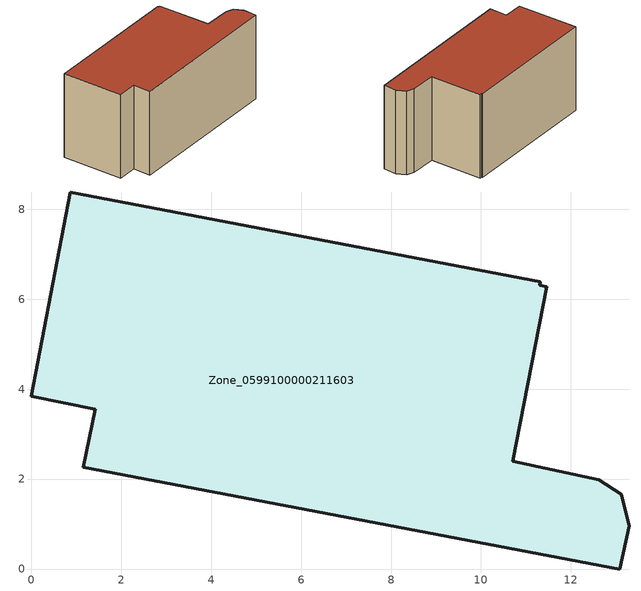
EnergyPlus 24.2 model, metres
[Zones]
Zone_0599100000211603
 floor ground (C_G): 1.43,3.55 0,3.85 0.87,8.39 11.32,6.39 11.31,6.31 11.46,6.28 10.7,2.4 12.62,1.98 13.12,1.66 13.29,0.96 13.08,0 1.15,2.26 z0
 wall outside (C_F): 11.32,6.39 0.87,8.39 0,3.85 1.43,3.55 1.15,2.26 13.08,0 13.29,0.96 13.12,1.66 12.62,1.98 10.7,2.4 11.46,6.28 11.31,6.31 11.32,6.39 z0:6.48
 roof outside (C_R): 11.31,6.31 11.32,6.39 0.87,8.39 0,3.85 1.43,3.55 1.15,2.26 13.08,0 13.29,0.96 13.12,1.66 12.62,1.98 10.7,2.4 11.46,6.28 z6.48
[BUILDING]
Pand.0599100000211603: North Axis=0; Terrain=City; Loads Convergence Tolerance Value=0.04; Temperature Convergence Tolerance Value=0.4; Solar Distribution=FullExterior; Maximum Number of Warmup Days=25; Minimum Number of Warmup Days=1
[Site:Location]
Rotterdam.The.Hague.AP_ZH_NLD Design_Conditions: Latitude=51.96; Longitude=4.45; Time Zone=1; Elevation=-4.5
[SITE:GROUNDTEMPERATURE:BUILDINGSURFACE]
18, 18, 18, 18, 18, 18, 18, 18, 18, 18, 18, 18
[MATERIAL] Thermal Absorptance=0.9; Solar Absorptance=0.7; Visible Absorptance=0.7
Name | Roughness | Thickness | Conductivity | Density | Specific Heat
G.TI.1975-1991 | MediumSmooth | 0.15 | 0.288461 | 540 | 1210
F.TI.1975-1991 | Rough | 0.3 | 0.230769 | 1920 | 840
R.TI.1975-1991 | MediumRough | 0.2 | 0.153846 | 1500 | 1000
[CONSTRUCTION]
C_G: G.TI.1975-1991
C_F: F.TI.1975-1991
C_R: R.TI.1975-1991
[ZONE]
Zone_0599100000211603: Type=1; Multiplier=1; Ceiling Height=Autocalculate; Volume=Autocalculate; Floor Area=autocalculate; Part of Total Floor Area=Yes
[ZONEINFILTRATION:DESIGNFLOWRATE]
Infil_Zone_0599100000211603: Zone or ZoneList or Space or SpaceList=Zone_0599100000211603; Schedule=AlwaysOn; Design Flow Rate Calculation Method=Flow/Area; Flow Rate per Floor Area=0.003; Constant Term Coefficient=1; Temperature Term Coefficient=0; Velocity Term Coefficient=0; Velocity Squared Term Coefficient=0
[HVACTEMPLATE:ZONE:IDEALLOADSAIRSYSTEM]
Zone_0599100000211603: Maximum Heating Supply Air Temperature=50; Minimum Cooling Supply Air Temperature=13; Maximum Heating Supply Air Humidity Ratio=0.0156; Minimum Cooling Supply Air Humidity Ratio=0.0077; Heating Limit=NoLimit; Cooling Limit=NoLimit; Dehumidification Control Type=ConstantSensibleHeatRatio; Cooling Sensible Heat Ratio=0.7; Dehumidification Setpoint=60; Humidification Control Type=None; Humidification Setpoint=30; Outdoor Air Method=None; Outdoor Air Flow Rate per Person=0.00944; Outdoor Air Flow Rate per Zone Floor Area=0; Outdoor Air Flow Rate per Zone=0; Demand Controlled Ventilation Type=None; Outdoor Air Economizer Type=NoEconomizer; Heat Recovery Type=None; Sensible Heat Recovery Effectiveness=0.7; Latent Heat Recovery Effectiveness=0.65
[ZONECONTROL:THERMOSTAT]
ThermostatControl_Zone_0599100000211603: Zone or ZoneList=Zone_0599100000211603; Control Type Schedule=DualSetpointControlType; Control 1=Thermostat_Zone_0599100000211603; Temperature Difference Between Cutout And Setpoint=0
[THERMOSTATSETPOINT:DUALSETPOINT]
Thermostat_Zone_0599100000211603: Heating Setpoint Temperature Schedule=HeatingSetpoint_Zone_0599100000211603; Cooling Setpoint Temperature Schedule=CoolingSetpoint_Zone_0599100000211603
[SCHEDULE:COMPACT]
HeatingSetpoint_Zone_0599100000211603: Through: 12/31, For: AllDays, Until: 24:00, 21
CoolingSetpoint_Zone_0599100000211603: Through: 12/31, For: AllDays, Until: 24:00, 24
DualSetpointControlType: Through: 12/31, For: AllDays, Until: 24:00, 4
AlwaysOn: Through: 12/31, For: AllDays, Until: 24:00, 1
